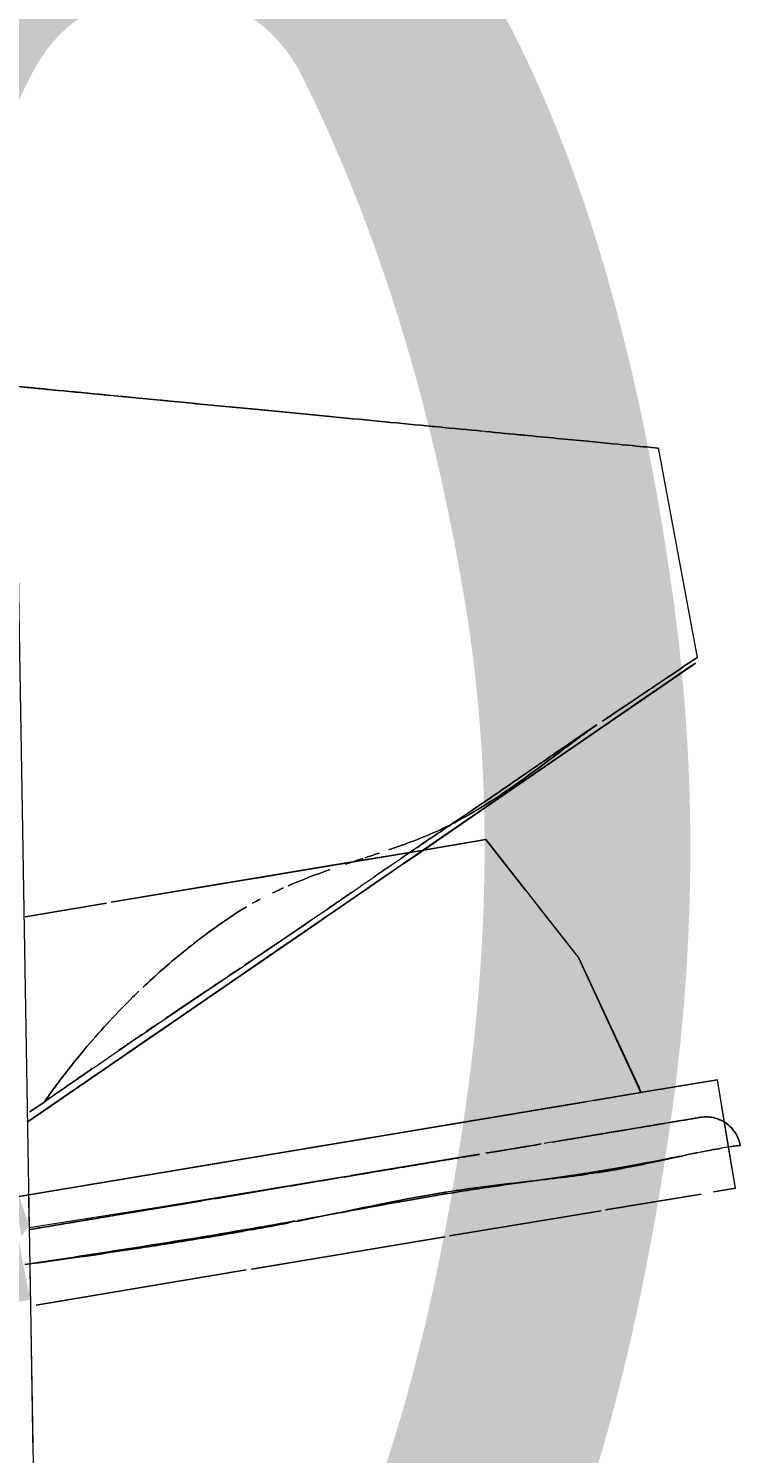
# Model space of a CAD drawing. Header units: millimetres. Extents: x 0 to 98412, y -2706 to 7916.
# Drawn here: x 70468.53 to 70489.28, y 805.04 to 846.57 of the extents above; entities that cross this region are included whole.
import ezdxf

# ---------------------------------------------------------------- set-up
doc = ezdxf.new("R2010")
doc.units = ezdxf.units.MM
for name, color, linetype, lineweight in [('0-1', 7, 'Continuous', 9), ('A-ANNO-DIMS', 7, 'Continuous', 9), ('A-ANNO-DIMS-25', 7, 'Continuous', 9), ('A-GENM', 7, 'Continuous', 9), ('P-SANR-FIXT', 7, 'Continuous', 9)]:
    doc.layers.add(name, color=color, linetype=linetype, lineweight=lineweight)
doc.layers.add('0-2', color=7, linetype='Continuous', lineweight=9, transparency=0.7)
doc.styles.add('ISOCPEUR_1', font='isocpeur.ttf', dxfattribs={"width": 0.9, "height": 62.5})
doc.dimstyles.new('ISO-2_5_0_9К_БОЛЬШОЙ_округление', dxfattribs={"dimscale": 304.8, "dimtxt": 62.248823, "dimasz": 0.123031, "dimexe": 0.098425, "dimexo": 0, "dimgap": 0, "dimtad": 1, "dimdec": 0, "dimrnd": 10, "dimzin": 0, "dimdsep": 46, "dimtxsty": 'ISOCPEUR_1', "dimblk1": 'OBLIQUE', "dimblk2": 'OBLIQUE', "dimsah": 1, "dimcen": 0.09, "dimdle": 0.098425, "dimazin": 0, "dimtfac": 1, "dimtdec": 4, "dimtix": 1, "dimtmove": 0, "dimatfit": 3, "dimfxl": 1, "dimtvp": 1, "dimtolj": 1, "dimtzin": 0, "dimarcsym": 2})

# ---------------------------------------------------------------- blocks, each defined once
blk = doc.blocks.new('смеситель для раковины - Default-30607276-Развертка 1_13-1')
at = {"layer": '0-2'}
for points in [[(66968.283, 811.36), (66968.506, 811.684), (66968.223, 812.526), (66968.092, 812.504), (66968.276, 811.405)], [(66968.419, 810.547), (66968.52, 810.856), (66968.419, 810.55)]]:
    blk.add_hatch(color=256, dxfattribs=at).paths.add_polyline_path(points)
h = blk.add_hatch(color=256, dxfattribs=at)
h.paths.add_polyline_path([(66948.153, 805.93), (66968.542, 809.518), (66968.22, 811.165), (66962.604, 809.907), (66966.995, 810.558), (66948.141, 807.459), (66948.152, 806.097)])
h.paths.add_polyline_path([(66968.404, 809.443), (66968.404, 809.443), (66968.404, 810.113)])
at = {"layer": '0-1'}
for p, q in [((66987.978, 828.234), (66986.846, 834.344)), ((66982.971, 821.454), (66981.815, 822.927)), ((66979.991, 822.622), (66979.416, 822.227)), ((66979.417, 822.226), (66979.994, 822.623)), ((66977.289, 820.764), (66979.293, 822.141)), ((66979.069, 821.989), (66978.247, 821.424)), ((66977.288, 820.765), (66974.742, 819.016)), ((66984.452, 819.567), (66983.338, 820.986)), ((66971.95, 817.096), (66977.095, 820.631)), ((66986.328, 815.556), (66984.515, 819.487)), ((66973.877, 818.422), (66972.335, 817.362)), ((66972.335, 817.362), (66971.95, 817.097)), ((66971.95, 817.097), (66971.111, 816.521)), ((66971.111, 816.52), (66971.95, 817.096)), ((66969.933, 815.71), (66970.769, 816.285)), ((66970.69, 816.232), (66970.221, 815.909)), ((66970.221, 815.909), (66968.691, 814.857)), ((66988.887, 813.956), (66988.558, 815.929)), ((66988.081, 814.835), (66987.017, 814.657)), ((66986.767, 814.615), (66983.513, 814.072)), ((66983.23, 814.025), (66981.808, 813.788)), ((66981.558, 813.746), (66977.895, 813.136)), ((66989.086, 812.766), (66988.887, 813.956)), ((66977.616, 813.09), (66972.329, 812.213)), ((66972.329, 812.213), (66968.507, 811.613))]:
    blk.add_line(p, q, dxfattribs=at)
at = {"layer": '0-1', "flags": 128}
blk.add_lwpolyline([(66980.022, 822.641), (66982.474, 824.326), (66985.927, 826.698), (66987.605, 827.851), (66987.884, 828.044), (66987.191, 827.568), (66984.025, 825.394), (66980.468, 822.95), (66979.991, 822.622)], dxfattribs=at)
at = {"layer": 'P-SANR-FIXT'}
for p, q in [((66980.67, 822.736), (66979.829, 822.595)), ((66979.829, 822.595), (66980.67, 822.736)), ((66981.815, 822.927), (66980.67, 822.736)), ((66980.67, 822.736), (66981.815, 822.927)), ((66978.4, 822.356), (66977.66, 822.232)), ((66977.66, 822.232), (66978.4, 822.356)), ((66978.89, 822.438), (66978.533, 822.378)), ((66978.533, 822.378), (66978.89, 822.438)), ((66979.829, 822.595), (66978.89, 822.438)), ((66978.89, 822.438), (66979.829, 822.595)), ((66977.408, 822.19), (66975.128, 821.808)), ((66975.128, 821.808), (66977.408, 822.19)), ((66974.145, 821.644), (66970.895, 821.1)), ((66970.895, 821.1), (66974.145, 821.644)), ((66974.861, 821.764), (66974.275, 821.666)), ((66974.275, 821.666), (66974.861, 821.764)), ((66970.767, 821.078), (66968.393, 820.681)), ((66968.393, 820.681), (66970.767, 821.078)), ((66986.548, 815.593), (66988.558, 815.929)), ((66988.558, 815.929), (66986.548, 815.593)), ((66984.649, 815.276), (66968.498, 812.578)), ((66984.731, 815.288), (66968.501, 812.572)), ((66968.531, 814.993), (66968.946, 815.279)), ((66968.946, 815.279), (66968.531, 814.993)), ((66972.318, 813.216), (66984.649, 815.276)), ((66972.348, 813.216), (66984.731, 815.288)), ((66984.94, 815.323), (66986.328, 815.555)), ((66986.328, 815.555), (66984.94, 815.323)), ((66985.019, 815.338), (66986.548, 815.593)), ((66986.548, 815.593), (66985.019, 815.338)), ((66968.498, 812.578), (66972.318, 813.216)), ((66968.501, 812.572), (66972.348, 813.216)), ((66989.086, 812.766), (66988.446, 812.659)), ((66988.446, 812.659), (66989.086, 812.766)), ((66968.092, 812.511), (66968.498, 812.578)), ((66968.498, 812.578), (66968.092, 812.511)), ((66968.092, 812.504), (66968.501, 812.572)), ((66968.501, 812.572), (66968.092, 812.504)), ((66988.084, 812.598), (66985.307, 812.134)), ((66985.307, 812.134), (66988.084, 812.598)), ((66985.177, 812.113), (66980.76, 811.375)), ((66980.76, 811.375), (66985.177, 812.113)), ((66980.622, 811.352), (66975, 810.413)), ((66975, 810.413), (66980.622, 811.352)), ((66974.834, 810.385), (66968.709, 809.362)), ((66968.709, 809.362), (66974.834, 810.385))]:
    blk.add_line(p, q, dxfattribs=at)
at = {"layer": 'P-SANR-FIXT', "flags": 128}
for points in [[(66981.199, 823.454), (66983.678, 825.158), (66985.673, 826.529), (66987.071, 827.49), (66987.799, 827.99), (66987.799, 827.99), (66987.071, 827.49), (66985.673, 826.529), (66983.678, 825.158), (66981.199, 823.454)], [(66989.226, 814.013), (66989.23, 814.014), (66989.233, 814.014)], [(66989.233, 814.014), (66989.23, 814.014), (66989.226, 814.013)]]:
    blk.add_lwpolyline(points, dxfattribs=at)
at = {"layer": 'P-SANR-FIXT'}
for points in [[(66968.136, 836.137), (66968.539, 836.098), (66968.941, 836.06), (66969.341, 836.021)], [(66970.884, 835.873), (66969.98, 835.96), (66969.062, 836.048), (66968.136, 836.137)], [(66969.341, 836.021), (66969.859, 835.971), (66970.374, 835.922), (66970.884, 835.873)], [(66970.999, 835.862), (66971.547, 835.809), (66972.089, 835.757), (66972.624, 835.705)], [(66972.624, 835.705), (66972.089, 835.757), (66971.547, 835.809), (66970.999, 835.862)], [(66972.624, 835.705), (66973.203, 835.649), (66973.773, 835.594), (66974.332, 835.541)], [(66974.332, 835.541), (66973.773, 835.594), (66973.203, 835.649), (66972.624, 835.705)], [(66974.332, 835.541), (66974.892, 835.487), (66975.442, 835.434), (66975.979, 835.382)], [(66977.55, 835.231), (66976.539, 835.328), (66975.472, 835.431), (66974.364, 835.538)], [(66975.979, 835.382), (66976.515, 835.33), (66977.04, 835.28), (66977.55, 835.231)], [(66977.55, 835.231), (66978.061, 835.182), (66978.558, 835.134), (66979.038, 835.087)], [(66979.038, 835.087), (66978.558, 835.134), (66978.061, 835.182), (66977.55, 835.231)], [(66979.038, 835.087), (66979.997, 834.995), (66980.888, 834.909), (66981.7, 834.831)], [(66981.7, 834.831), (66980.888, 834.909), (66979.997, 834.995), (66979.038, 835.087)], [(66981.792, 834.822), (66982.567, 834.748), (66983.266, 834.68), (66983.879, 834.621)], [(66983.879, 834.621), (66983.266, 834.68), (66982.567, 834.748), (66981.792, 834.822)], [(66983.879, 834.621), (66984.515, 834.56), (66985.057, 834.508), (66985.495, 834.466)], [(66986.493, 834.37), (66986.046, 834.413), (66985.151, 834.499), (66983.879, 834.621)], [(66985.495, 834.466), (66985.934, 834.423), (66986.269, 834.391), (66986.493, 834.37)], [(66986.493, 834.37), (66986.716, 834.348), (66986.828, 834.337), (66986.828, 834.337)], [(66986.828, 834.337), (66986.828, 834.337), (66986.716, 834.348), (66986.493, 834.37)], [(66987.66, 828.027), (66987.87, 828.168), (66987.975, 828.239), (66987.975, 828.238)], [(66987.975, 828.238), (66987.975, 828.238), (66987.87, 828.167), (66987.66, 828.026)], [(66987.66, 828.026), (66987.45, 827.885), (66987.135, 827.673), (66986.724, 827.395)], [(66986.724, 827.395), (66986.518, 827.256), (66986.059, 826.945), (66985.51, 826.582), (66985.215, 826.384)], [(66981.199, 823.454), (66980.808, 823.185), (66980.404, 822.908), (66979.989, 822.623)], [(66980.132, 822.721), (66980.496, 822.971), (66980.853, 823.216), (66981.199, 823.454)], [(66977.721, 822.207), (66977.892, 822.265), (66978.062, 822.321), (66978.23, 822.377)], [(66978.294, 822.398), (66978.431, 822.444), (66978.567, 822.489), (66978.702, 822.534)], [(66979.693, 822.62), (66979.582, 822.544), (66979.47, 822.467), (66979.358, 822.39)], [(66979.417, 822.229), (66979.551, 822.321), (66979.684, 822.413), (66979.816, 822.503)], [(66979.816, 822.503), (66979.684, 822.413), (66979.551, 822.321), (66979.417, 822.229)], [(66976.056, 821.582), (66976.457, 821.756), (66976.864, 821.909), (66977.269, 822.052)], [(66978.352, 821.497), (66978.602, 821.669), (66978.849, 821.839), (66979.093, 822.007)], [(66979.069, 821.99), (66978.833, 821.828), (66978.593, 821.663), (66978.352, 821.497)], [(66978.97, 822.124), (66978.832, 822.029), (66978.693, 821.933), (66978.553, 821.837)], [(66975.596, 821.372), (66975.701, 821.422), (66975.806, 821.471), (66975.912, 821.519)], [(66977.975, 821.238), (66978.101, 821.325), (66978.227, 821.411), (66978.352, 821.497)], [(66975.017, 821.071), (66975.092, 821.113), (66975.166, 821.153), (66975.241, 821.193)], [(66977.524, 821.128), (66977.419, 821.055), (66977.313, 820.982), (66977.206, 820.909)], [(66977.893, 821.382), (66977.794, 821.314), (66977.694, 821.245), (66977.594, 821.176)], [(66974.457, 820.728), (66974.585, 820.812), (66974.714, 820.893), (66974.844, 820.971)], [(66977.289, 820.767), (66976.944, 820.53), (66976.596, 820.29), (66976.243, 820.048)], [(66976.821, 820.445), (66976.978, 820.553), (66977.134, 820.66), (66977.289, 820.767)], [(66976.244, 820.048), (66976.437, 820.181), (66976.63, 820.314), (66976.821, 820.445)], [(66976.034, 819.905), (66975.609, 819.612), (66975.178, 819.316), (66974.743, 819.017)], [(66975.236, 819.356), (66975.504, 819.54), (66975.77, 819.723), (66976.035, 819.905)], [(66974.664, 819.183), (66974.546, 819.103), (66974.427, 819.023), (66974.307, 818.943)], [(66974.428, 818.8), (66974.699, 818.987), (66974.968, 819.172), (66975.236, 819.356)], [(66973.609, 818.238), (66973.746, 818.332), (66973.883, 818.426), (66974.019, 818.52)], [(66973.993, 818.501), (66973.892, 818.432), (66973.792, 818.363), (66973.691, 818.294)], [(66972.849, 817.962), (66972.723, 817.877), (66972.597, 817.792), (66972.471, 817.706)], [(66972.783, 817.67), (66972.921, 817.765), (66973.059, 817.86), (66973.197, 817.955)], [(66972.273, 817.572), (66972.153, 817.49), (66972.033, 817.409), (66971.912, 817.327)], [(66971.95, 817.097), (66972.089, 817.193), (66972.228, 817.289), (66972.367, 817.384)], [(66972.367, 817.384), (66972.506, 817.48), (66972.645, 817.575), (66972.783, 817.67)], [(66971.408, 816.983), (66971.305, 816.913), (66971.203, 816.843), (66971.099, 816.772)], [(66971.111, 816.521), (66971.392, 816.714), (66971.671, 816.906), (66971.95, 817.097)], [(66971.792, 817.245), (66971.686, 817.173), (66971.581, 817.101), (66971.475, 817.029)], [(66971.95, 817.098), (66971.811, 817.002), (66971.671, 816.906), (66971.531, 816.81)], [(66970.842, 816.336), (66970.932, 816.398), (66971.021, 816.459), (66971.111, 816.521)], [(66971.448, 816.752), (66971.336, 816.675), (66971.224, 816.598), (66971.112, 816.521)], [(66968.814, 814.943), (66969.441, 815.373), (66970.066, 815.803), (66970.69, 816.232)], [(66968.946, 815.279), (66969.22, 815.668), (66969.502, 816.044), (66969.791, 816.406)], [(66970.343, 816.252), (66969.877, 815.93), (66969.411, 815.606), (66968.946, 815.279)], [(66970.691, 816.232), (66970.534, 816.125), (66970.378, 816.017), (66970.222, 815.91)], [(66970.69, 816.232), (66970.741, 816.266), (66970.791, 816.301), (66970.842, 816.336)], [(66970.842, 816.336), (66970.791, 816.301), (66970.741, 816.267), (66970.691, 816.232)], [(66970.222, 815.91), (66969.761, 815.593), (66969.299, 815.276), (66968.837, 814.958)], [(66988.073, 814.834), (66988.023, 814.826), (66987.748, 814.779), (66987.26, 814.698)], [(66987.268, 814.699), (66987.75, 814.78), (66988.024, 814.826), (66988.073, 814.834)], [(66988.073, 814.834), (66988.19, 814.855), (66988.311, 814.852), (66988.427, 814.829)], [(66988.073, 814.834), (66988.143, 814.846), (66988.215, 814.85), (66988.286, 814.847)], [(66986.422, 814.558), (66986.35, 814.546), (66986.276, 814.533), (66986.199, 814.52)], [(66986.397, 814.553), (66986.623, 814.591), (66986.827, 814.625), (66987.009, 814.656)], [(66986.997, 814.654), (66986.826, 814.625), (66986.634, 814.593), (66986.422, 814.558)], [(66983.429, 814.057), (66983.022, 813.989), (66982.59, 813.916), (66982.137, 813.84)], [(66982.209, 813.853), (66982.621, 813.921), (66983.014, 813.987), (66983.387, 814.05)], [(66989.226, 814.013), (66989.199, 814.013), (66989.103, 814.002), (66988.939, 813.976)], [(66989.033, 813.992), (66989.14, 814.008), (66989.204, 814.015), (66989.226, 814.013)], [(66982.137, 813.84), (66982.044, 813.825), (66981.95, 813.809), (66981.856, 813.793)], [(66987.468, 813.699), (66986.821, 813.569), (66986.005, 813.406), (66985.047, 813.253)], [(66987.984, 813.803), (66987.869, 813.781), (66987.746, 813.756), (66987.616, 813.729)], [(66988.665, 813.931), (66988.501, 813.902), (66988.303, 813.866), (66988.069, 813.82)], [(66982.93, 812.952), (66983.605, 813.03), (66984.238, 813.1), (66984.819, 813.183)], [(66985.047, 813.253), (66984.404, 813.151), (66983.696, 813.054), (66982.932, 812.946)], [(66980.468, 812.623), (66980.841, 812.684), (66981.205, 812.737), (66981.56, 812.785)], [(66982.932, 812.946), (66982.168, 812.838), (66981.346, 812.719), (66980.475, 812.574)], [(66981.677, 812.8), (66982.109, 812.857), (66982.527, 812.906), (66982.93, 812.952)], [(66980.475, 812.574), (66979.604, 812.429), (66978.682, 812.258), (66977.721, 812.081)], [(66977.998, 812.149), (66978.381, 812.228), (66978.757, 812.305), (66979.126, 812.378)], [(66979.13, 812.378), (66979.587, 812.468), (66980.033, 812.551), (66980.468, 812.623)], [(66968.517, 811.561), (66969.269, 811.687), (66970.012, 811.811), (66970.748, 811.935)], [(66970.757, 811.936), (66970.019, 811.813), (66969.273, 811.688), (66968.519, 811.562)], [(66976.255, 811.793), (66976.753, 811.891), (66977.241, 811.992), (66977.72, 812.091)], [(66977.721, 812.081), (66977.269, 811.998), (66976.809, 811.913), (66976.341, 811.829)], [(66974.727, 811.544), (66973.696, 811.368), (66971.579, 811.029), (66969.443, 810.7), (66968.388, 810.543)], [(66971.58, 811), (66972.112, 811.081), (66973.173, 811.249), (66974.218, 811.42), (66974.733, 811.51)], [(66976.253, 811.813), (66975.752, 811.723), (66975.243, 811.633), (66974.727, 811.544)], [(66974.99, 811.556), (66975.357, 811.621), (66975.72, 811.689), (66976.078, 811.759)], [(66968.388, 810.543), (66969.446, 810.684), (66970.516, 810.837), (66971.58, 811)]]:
    blk.add_open_spline(points, degree=3, dxfattribs=at)
for points, knots in [([(66985.215, 826.384), (66985.362, 826.483), (66985.647, 826.67), (66986.174, 827.023), (66986.978, 827.567), (66987.45, 827.885), (66987.66, 828.027)], [0.3333333, 0.3333333, 0.3333333, 0.3333333, 0.3472222, 0.3611111, 0.3888889, 0.4444444, 0.4444444, 0.4444444, 0.4444444]), ([(66980.813, 823.376), (66981.042, 823.494), (66981.484, 823.743), (66982.318, 824.265), (66983.273, 824.948), (66984.131, 825.604), (66984.705, 826.031), (66984.952, 826.204), (66985.045, 826.268)], [0.2222222, 0.2222222, 0.2222222, 0.2222222, 0.2361111, 0.25, 0.2777778, 0.3055556, 0.3194444, 0.3280263, 0.3280263, 0.3280263, 0.3280263]), ([(66985.044, 826.27), (66984.648, 826.003), (66984.054, 825.598), (66983.401, 825.147), (66983.217, 825.019)], [0.67196787, 0.67196787, 0.67196787, 0.67196787, 0.70833333, 0.72221756, 0.72221756, 0.72221756, 0.72221756]), ([(66983.217, 825.019), (66982.847, 824.764), (66982.171, 824.296), (66981.346, 823.735), (66980.92, 823.449), (66980.813, 823.377)], [0.72222222, 0.72222222, 0.72222222, 0.72222222, 0.75, 0.77083333, 0.77777195, 0.77777195, 0.77777195, 0.77777195]), ([(66978.984, 822.63), (66979.104, 822.671), (66979.486, 822.804), (66980.109, 823.039), (66980.584, 823.259), (66980.813, 823.376)], [0.18816286, 0.18816286, 0.18816286, 0.18816286, 0.19444444, 0.20833333, 0.22222222, 0.22222222, 0.22222222, 0.22222222]), ([(66980.813, 823.376), (66980.599, 823.232), (66980.228, 822.984), (66979.85, 822.727), (66979.693, 822.62)], [0.77777778, 0.77777778, 0.77777778, 0.77777778, 0.79166667, 0.80144761, 0.80144761, 0.80144761, 0.80144761]), ([(66973.42, 819.985), (66973.513, 820.056), (66973.731, 820.22), (66974.076, 820.469), (66974.329, 820.643), (66974.457, 820.728)], [0.09199697, 0.09199697, 0.09199697, 0.09199697, 0.09722222, 0.10416667, 0.11111111, 0.11111111, 0.11111111, 0.11111111]), ([(66976.74, 820.589), (66976.478, 820.409), (66975.83, 819.968), (66975.167, 819.521), (66974.772, 819.256)], [0.86000767, 0.86000767, 0.86000767, 0.86000767, 0.875, 0.89659399, 0.89659399, 0.89659399, 0.89659399]), ([(66971.817, 818.616), (66972.19, 818.969), (66972.719, 819.435), (66973.263, 819.865), (66973.417, 819.982)], [0.06119056, 0.06119056, 0.06119056, 0.06119056, 0.08333333, 0.09193687, 0.09193687, 0.09193687, 0.09193687]), ([(66974.142, 818.832), (66973.982, 818.725), (66973.553, 818.437), (66973.12, 818.145), (66972.849, 817.962)], [0.90801346, 0.90801346, 0.90801346, 0.90801346, 0.91666667, 0.93116515, 0.93116515, 0.93116515, 0.93116515]), ([(66969.793, 816.408), (66969.925, 816.573), (66970.485, 817.255), (66971.127, 817.948), (66971.647, 818.454), (66971.704, 818.508)], [0.01909563, 0.01909563, 0.01909563, 0.01909563, 0.02777778, 0.05555556, 0.05894689, 0.05894689, 0.05894689, 0.05894689]), ([(66973.461, 818.136), (66973.291, 818.019), (66972.917, 817.762), (66972.541, 817.503), (66972.336, 817.363)], [0.26228, 0.26228, 0.26228, 0.26228, 0.4, 0.564028, 0.564028, 0.564028, 0.564028]), ([(66988.073, 814.834), (66988.26, 814.867), (66988.555, 814.828), (66988.883, 814.627), (66989.108, 814.377), (66989.201, 814.153), (66989.225, 814.013)], [0, 0, 0, 0, 0.363636, 0.545455, 0.727273, 1, 1, 1, 1]), ([(66988.073, 814.834), (66988.26, 814.867), (66988.555, 814.828), (66988.883, 814.627), (66989.108, 814.377), (66989.201, 814.153), (66989.225, 814.013)], [0, 0, 0, 0, 0.363636, 0.545455, 0.727273, 1, 1, 1, 1]), ([(66988.073, 814.834), (66988.26, 814.867), (66988.555, 814.828), (66988.883, 814.627), (66989.108, 814.377), (66989.201, 814.153), (66989.225, 814.013)], [0, 0, 0, 0, 0.363636, 0.545455, 0.727273, 1, 1, 1, 1]), ([(66988.073, 814.834), (66988.26, 814.867), (66988.555, 814.827), (66988.882, 814.627), (66989.107, 814.377), (66989.201, 814.153), (66989.225, 814.013)], [0, 0, 0, 0, 0.363636, 0.545455, 0.727273, 1, 1, 1, 1]), ([(66988.073, 814.834), (66988.26, 814.867), (66988.555, 814.827), (66988.882, 814.627), (66989.107, 814.377), (66989.201, 814.153), (66989.225, 814.013)], [0, 0, 0, 0, 0.363636, 0.545455, 0.727273, 1, 1, 1, 1]), ([(66988.073, 814.834), (66988.26, 814.867), (66988.555, 814.827), (66988.882, 814.627), (66989.107, 814.377), (66989.201, 814.153), (66989.225, 814.013)], [0, 0, 0, 0, 0.363636, 0.545455, 0.727273, 1, 1, 1, 1]), ([(66988.286, 814.847), (66988.404, 814.84), (66988.616, 814.79), (66988.882, 814.627), (66989.107, 814.377), (66989.201, 814.153), (66989.225, 814.013)], [0.1363636, 0.1363636, 0.1363636, 0.1363636, 0.3636364, 0.5454545, 0.7272727, 1, 1, 1, 1]), ([(66988.427, 814.829), (66988.497, 814.815), (66988.657, 814.766), (66988.883, 814.627), (66989.108, 814.377), (66989.201, 814.153), (66989.225, 814.013)], [0.2272727, 0.2272727, 0.2272727, 0.2272727, 0.3636364, 0.5454545, 0.7272727, 1, 1, 1, 1]), ([(66988.427, 814.829), (66988.497, 814.815), (66988.657, 814.765), (66988.882, 814.627), (66989.107, 814.377), (66989.201, 814.153), (66989.225, 814.013)], [0.2272727, 0.2272727, 0.2272727, 0.2272727, 0.3636364, 0.5454545, 0.7272727, 1, 1, 1, 1]), ([(66985.831, 814.459), (66985.749, 814.445), (66985.366, 814.381), (66984.7, 814.269), (66984.053, 814.161), (66983.77, 814.114)], [0.2951252, 0.2951252, 0.2951252, 0.2951252, 0.3125, 0.375, 0.4198098, 0.4198098, 0.4198098, 0.4198098]), ([(66983.772, 814.114), (66984.04, 814.159), (66984.674, 814.265), (66985.34, 814.376), (66985.734, 814.442), (66985.824, 814.457)], [0.5824913, 0.5824913, 0.5824913, 0.5824913, 0.625, 0.6875, 0.7065759, 0.7065759, 0.7065759, 0.7065759]), ([(66988.631, 814.765), (66988.718, 814.727), (66988.882, 814.627), (66989.107, 814.377), (66989.201, 814.153), (66989.225, 814.013)], [0.3636364, 0.3636364, 0.3636364, 0.3636364, 0.5454545, 0.7272727, 1, 1, 1, 1]), ([(66988.631, 814.765), (66988.718, 814.727), (66988.882, 814.627), (66989.107, 814.377), (66989.201, 814.153), (66989.225, 814.013)], [0.3636364, 0.3636364, 0.3636364, 0.3636364, 0.5454545, 0.7272727, 1, 1, 1, 1]), ([(66988.632, 814.766), (66988.719, 814.728), (66988.883, 814.627), (66989.108, 814.377), (66989.201, 814.153), (66989.225, 814.013)], [0.3636364, 0.3636364, 0.3636364, 0.3636364, 0.5454545, 0.7272727, 1, 1, 1, 1]), ([(66988.632, 814.766), (66988.719, 814.728), (66988.883, 814.627), (66989.108, 814.377), (66989.201, 814.153), (66989.225, 814.013)], [0.3636364, 0.3636364, 0.3636364, 0.3636364, 0.5454545, 0.7272727, 1, 1, 1, 1]), ([(66988.632, 814.766), (66988.719, 814.728), (66988.883, 814.627), (66989.108, 814.377), (66989.201, 814.153), (66989.225, 814.013)], [0.3636364, 0.3636364, 0.3636364, 0.3636364, 0.5454545, 0.7272727, 1, 1, 1, 1]), ([(66978.97, 813.31), (66979.017, 813.318), (66979.6, 813.416), (66980.422, 813.553), (66981.233, 813.689), (66981.549, 813.742), (66981.626, 813.755)], [0.3694766, 0.3694766, 0.3694766, 0.3694766, 0.375, 0.4375, 0.46875, 0.4791075, 0.4791075, 0.4791075, 0.4791075]), ([(66981.632, 813.756), (66981.569, 813.745), (66981.268, 813.695), (66980.475, 813.562), (66979.639, 813.423), (66979.039, 813.322), (66978.974, 813.311)], [0.522763, 0.522763, 0.522763, 0.522763, 0.53125, 0.5625, 0.625, 0.6326526, 0.6326526, 0.6326526, 0.6326526]), ([(66985.054, 813.218), (66985.698, 813.317), (66986.628, 813.51), (66987.37, 813.673), (66987.623, 813.727)], [0.6, 0.6, 0.6, 0.6, 0.7, 0.7612211, 0.7612211, 0.7612211, 0.7612211]), ([(66975.721, 812.767), (66976.313, 812.866), (66977.353, 813.04), (66978.347, 813.206), (66978.775, 813.278)], [0.25, 0.25, 0.25, 0.25, 0.3125, 0.3619614, 0.3619614, 0.3619614, 0.3619614]), ([(66978.779, 813.279), (66978.369, 813.21), (66977.397, 813.047), (66976.376, 812.876), (66975.782, 812.777)], [0.6401855, 0.6401855, 0.6401855, 0.6401855, 0.6875, 0.75, 0.75, 0.75, 0.75]), ([(66970.928, 811.965), (66971.304, 812.028), (66972.306, 812.195), (66973.919, 812.465), (66975.128, 812.668), (66975.721, 812.767)], [0.0877326, 0.0877326, 0.0877326, 0.0877326, 0.125, 0.1875, 0.25, 0.25, 0.25, 0.25]), ([(66975.782, 812.777), (66975.188, 812.678), (66973.974, 812.474), (66972.342, 812.201), (66971.324, 812.031), (66970.937, 811.966)], [0.75, 0.75, 0.75, 0.75, 0.8125, 0.875, 0.9129805, 0.9129805, 0.9129805, 0.9129805])]:
    blk.add_open_spline(points, degree=3, knots=knots, dxfattribs=at)
blk = doc.blocks.new('смеситель для раковины - Default-30615600-Развертка 1_13-1')
at = {"layer": '0-1'}
for p, q in [((66987.978, 828.234), (66986.846, 834.344)), ((66979.417, 822.226), (66979.994, 822.623)), ((66974.742, 819.014), (66979.293, 822.141)), ((66970.842, 816.335), (66974.539, 818.875)), ((66968.692, 814.858), (66970.769, 816.285)), ((66989.086, 812.766), (66988.558, 815.929))]:
    blk.add_line(p, q, dxfattribs=at)
at = {"layer": '0-1', "flags": 128}
for points in [[(66984.977, 826.045), (66987.148, 827.537), (66987.918, 828.067), (66987.543, 827.81), (66986.46, 827.066), (66983.025, 824.706), (66979.547, 822.318), (66973.382, 818.082), (66968.455, 814.696)], [(66979.994, 822.623), (66980.642, 823.067), (66984.823, 825.94)], [(66981.815, 822.927), (66984.522, 819.474), (66986.271, 815.727), (66986.328, 815.555)]]:
    blk.add_lwpolyline(points, dxfattribs=at)
at = {"layer": 'P-SANR-FIXT'}
for p, q in [((66981.815, 822.927), (66979.829, 822.595)), ((66979.829, 822.595), (66981.815, 822.927)), ((66970.895, 821.1), (66979.829, 822.595)), ((66979.829, 822.595), (66977.408, 822.19)), ((66977.408, 822.19), (66970.895, 821.1)), ((66970.767, 821.078), (66968.393, 820.681)), ((66968.393, 820.681), (66970.767, 821.078)), ((66988.558, 815.929), (66968.498, 812.578)), ((66986.548, 815.593), (66988.558, 815.929)), ((66968.498, 812.578), (66984.649, 815.276)), ((66968.501, 812.572), (66984.731, 815.288)), ((66984.731, 815.288), (66968.501, 812.572)), ((66968.946, 815.279), (66968.531, 814.993)), ((66968.531, 814.993), (66968.946, 815.279)), ((66984.94, 815.323), (66986.328, 815.555)), ((66986.328, 815.555), (66984.94, 815.323)), ((66985.019, 815.338), (66986.548, 815.593)), ((66989.086, 812.766), (66988.443, 812.658)), ((66988.443, 812.658), (66989.086, 812.766)), ((66968.498, 812.578), (66968.091, 812.511)), ((66968.092, 812.511), (66968.498, 812.578)), ((66968.092, 812.504), (66968.501, 812.572)), ((66968.501, 812.572), (66968.092, 812.504)), ((66988.084, 812.598), (66985.302, 812.134)), ((66985.302, 812.134), (66988.084, 812.598)), ((66985.177, 812.113), (66980.76, 811.375)), ((66980.76, 811.375), (66985.177, 812.113)), ((66980.628, 811.353), (66974.99, 810.411)), ((66974.99, 810.411), (66980.628, 811.353)), ((66974.834, 810.385), (66968.709, 809.362)), ((66968.709, 809.362), (66974.834, 810.385))]:
    blk.add_line(p, q, dxfattribs=at)
at = {"layer": 'P-SANR-FIXT', "flags": 128}
for points in [[(66981.199, 823.454), (66983.678, 825.158), (66985.673, 826.529), (66987.071, 827.49), (66987.799, 827.99), (66987.799, 827.99), (66987.071, 827.49), (66985.673, 826.529), (66983.678, 825.158), (66981.199, 823.454)], [(66989.226, 814.013), (66989.23, 814.014), (66989.233, 814.014)], [(66989.233, 814.014), (66989.23, 814.014), (66989.226, 814.013)]]:
    blk.add_lwpolyline(points, dxfattribs=at)
at = {"layer": 'P-SANR-FIXT'}
for points in [[(66968.136, 836.137), (66969.062, 836.048), (66969.98, 835.96), (66970.884, 835.873)], [(66970.999, 835.862), (66971.547, 835.809), (66972.089, 835.757), (66972.624, 835.705)], [(66972.624, 835.705), (66973.203, 835.649), (66973.773, 835.594), (66974.332, 835.541)], [(66974.332, 835.541), (66975.452, 835.433), (66976.53, 835.329), (66977.55, 835.231)], [(66977.55, 835.231), (66978.061, 835.182), (66978.558, 835.134), (66979.038, 835.087)], [(66979.038, 835.087), (66979.997, 834.995), (66980.888, 834.909), (66981.7, 834.831)], [(66981.792, 834.822), (66982.567, 834.748), (66983.266, 834.68), (66983.879, 834.621)], [(66983.879, 834.621), (66985.151, 834.499), (66986.046, 834.413), (66986.493, 834.37)], [(66986.493, 834.37), (66986.716, 834.348), (66986.828, 834.337), (66986.828, 834.337)], [(66987.66, 828.026), (66987.871, 828.166), (66987.978, 828.234), (66987.978, 828.234)], [(66987.978, 828.234), (66987.978, 828.234), (66987.871, 828.167), (66987.66, 828.027)], [(66981.199, 823.454), (66980.808, 823.185), (66980.404, 822.908), (66979.989, 822.623)], [(66978.23, 822.377), (66978.062, 822.321), (66977.892, 822.265), (66977.721, 822.207)], [(66978.702, 822.534), (66978.567, 822.489), (66978.431, 822.444), (66978.294, 822.398)], [(66979.816, 822.503), (66979.684, 822.413), (66979.551, 822.321), (66979.417, 822.229)], [(66977.269, 822.052), (66976.864, 821.909), (66976.457, 821.756), (66976.056, 821.582)], [(66975.912, 821.519), (66975.806, 821.471), (66975.701, 821.422), (66975.596, 821.372)], [(66975.241, 821.193), (66975.166, 821.153), (66975.092, 821.113), (66975.017, 821.071)], [(66974.844, 820.971), (66974.714, 820.893), (66974.585, 820.812), (66974.457, 820.728)], [(66977.289, 820.767), (66976.944, 820.53), (66976.596, 820.291), (66976.244, 820.048)], [(66976.035, 819.905), (66975.506, 819.542), (66974.97, 819.173), (66974.428, 818.8)], [(66974.019, 818.52), (66973.883, 818.426), (66973.746, 818.332), (66973.609, 818.238)], [(66973.197, 817.955), (66973.059, 817.86), (66972.783, 817.67), (66972.506, 817.48), (66972.367, 817.384)], [(66972.335, 817.362), (66971.84, 817.022), (66971.342, 816.68), (66970.842, 816.336)], [(66970.69, 816.232), (66970.066, 815.803), (66969.441, 815.373), (66968.814, 814.943)], [(66969.791, 816.406), (66969.502, 816.044), (66969.22, 815.668), (66968.946, 815.279)], [(66970.842, 816.336), (66970.791, 816.301), (66970.741, 816.266), (66970.69, 816.232)], [(66988.073, 814.834), (66987.999, 814.821), (66987.421, 814.725), (66986.397, 814.553)], [(66988.286, 814.847), (66988.215, 814.85), (66988.143, 814.846), (66988.073, 814.834)], [(66983.387, 814.05), (66982.978, 813.981), (66982.545, 813.909), (66982.09, 813.833)], [(66988.939, 813.976), (66989.103, 814.002), (66989.199, 814.013), (66989.226, 814.013)], [(66985.047, 813.253), (66986.282, 813.45), (66987.279, 813.664), (66987.984, 813.803)], [(66988.069, 813.82), (66988.303, 813.866), (66988.501, 813.902), (66988.665, 813.931)], [(66982.932, 812.946), (66983.696, 813.054), (66984.404, 813.151), (66985.047, 813.253)], [(66980.475, 812.574), (66981.346, 812.719), (66982.168, 812.838), (66982.932, 812.946)], [(66977.721, 812.081), (66978.682, 812.258), (66979.604, 812.429), (66980.475, 812.574)], [(66970.903, 811.961), (66970.116, 811.829), (66969.322, 811.696), (66968.517, 811.561)], [(66968.519, 811.562), (66969.326, 811.697), (66970.123, 811.83), (66970.912, 811.962)], [(66976.341, 811.829), (66976.809, 811.913), (66977.269, 811.998), (66977.721, 812.081)], [(66968.388, 810.543), (66969.443, 810.7), (66971.579, 811.029), (66973.696, 811.368), (66974.727, 811.544)], [(66974.727, 811.544), (66975.243, 811.633), (66975.752, 811.723), (66976.253, 811.813)]]:
    blk.add_open_spline(points, degree=3, dxfattribs=at)
for points, knots in [([(66986.828, 834.337), (66986.828, 834.337), (66986.493, 834.37), (66984.257, 834.585), (66979.304, 835.062), (66973.57, 835.614), (66969.663, 835.99), (66968.136, 836.137)], [-0.5, -0.5, -0.5, -0.5, -0.4444444, -0.3333333, -0.2222222, -0.1111111, -0.0413203, -0.0413203, -0.0413203, -0.0413203]), ([(66987.66, 828.027), (66987.449, 827.886), (66986.978, 827.566), (66986.174, 827.024), (66985.647, 826.67), (66985.362, 826.483), (66985.215, 826.384)], [0.5555556, 0.5555556, 0.5555556, 0.5555556, 0.6111111, 0.6388889, 0.6527778, 0.6666667, 0.6666667, 0.6666667, 0.6666667]), ([(66985.215, 826.384), (66985.51, 826.581), (66986.059, 826.945), (66986.978, 827.567), (66987.449, 827.886), (66987.66, 828.026)], [0.3333333, 0.3333333, 0.3333333, 0.3333333, 0.3611111, 0.3888889, 0.4444444, 0.4444444, 0.4444444, 0.4444444]), ([(66968.946, 815.279), (66971.048, 816.756), (66974.245, 818.884), (66977.667, 821.224), (66979.504, 822.493), (66980.825, 823.385), (66982.075, 824.229), (66983.234, 825.03), (66984.223, 825.716), (66984.799, 826.106), (66985.044, 826.27)], [0, 0, 0, 0, 0.1111111, 0.1666667, 0.1944444, 0.2222222, 0.25, 0.2777778, 0.3055556, 0.3280321, 0.3280321, 0.3280321, 0.3280321]), ([(66985.045, 826.268), (66984.952, 826.204), (66984.705, 826.031), (66984.131, 825.604), (66983.273, 824.948), (66982.318, 824.265), (66981.484, 823.743), (66981.042, 823.494), (66980.813, 823.376)], [0.6719737, 0.6719737, 0.6719737, 0.6719737, 0.6805556, 0.6944444, 0.7222222, 0.75, 0.7638889, 0.7777778, 0.7777778, 0.7777778, 0.7777778]), ([(66974.427, 818.8), (66975.512, 819.545), (66977.899, 821.186), (66980.084, 822.688), (66981.199, 823.454)], [0, 0, 0, 0, 0.444444, 1, 1, 1, 1]), ([(66980.813, 823.376), (66980.584, 823.259), (66980.109, 823.039), (66979.486, 822.804), (66979.104, 822.671), (66978.984, 822.63)], [0.77777778, 0.77777778, 0.77777778, 0.77777778, 0.79166667, 0.80555556, 0.81183714, 0.81183714, 0.81183714, 0.81183714]), ([(66979.093, 822.007), (66978.849, 821.839), (66978.437, 821.556), (66978.018, 821.268), (66977.849, 821.152)], [0.3333333, 0.3333333, 0.3333333, 0.3333333, 0.4444444, 0.5183996, 0.5183996, 0.5183996, 0.5183996]), ([(66974.457, 820.728), (66974.329, 820.643), (66974.076, 820.469), (66973.574, 820.108), (66972.81, 819.514), (66972.19, 818.969), (66971.817, 818.616)], [0.88888889, 0.88888889, 0.88888889, 0.88888889, 0.89583333, 0.90277778, 0.91666667, 0.93880944, 0.93880944, 0.93880944, 0.93880944]), ([(66970.691, 816.232), (66971.197, 816.58), (66972.456, 817.445), (66973.695, 818.297), (66974.427, 818.8)], [0, 0, 0, 0, 0.4, 1, 1, 1, 1]), ([(66971.704, 818.508), (66971.647, 818.454), (66971.127, 817.948), (66970.485, 817.255), (66969.925, 816.573), (66969.793, 816.408)], [0.94105311, 0.94105311, 0.94105311, 0.94105311, 0.94444444, 0.97222222, 0.98090437, 0.98090437, 0.98090437, 0.98090437]), ([(66968.455, 814.695), (66968.582, 814.783), (66969.328, 815.296), (66970.074, 815.808), (66970.691, 816.232)], [0.3969787, 0.3969787, 0.3969787, 0.3969787, 0.5, 1, 1, 1, 1]), ([(66983.77, 814.114), (66984.053, 814.161), (66984.7, 814.269), (66985.607, 814.421), (66987.294, 814.704), (66988, 814.822), (66988.073, 814.834)], [0.5801902, 0.5801902, 0.5801902, 0.5801902, 0.625, 0.6875, 0.75, 1, 1, 1, 1]), ([(66989.225, 814.013), (66989.193, 814.2), (66989.06, 814.465), (66988.765, 814.712), (66988.456, 814.845), (66988.214, 814.859), (66988.073, 814.834)], [0, 0, 0, 0, 0.363636, 0.545455, 0.727273, 1, 1, 1, 1]), ([(66988.758, 814.7), (66988.677, 814.75), (66988.456, 814.845), (66988.214, 814.859), (66988.073, 814.834)], [0.5454545, 0.5454545, 0.5454545, 0.5454545, 0.7272727, 1, 1, 1, 1]), ([(66989.225, 814.013), (66989.193, 814.2), (66989.06, 814.465), (66988.765, 814.712), (66988.456, 814.845), (66988.214, 814.859), (66988.073, 814.834)], [0, 0, 0, 0, 0.363636, 0.545455, 0.727273, 1, 1, 1, 1]), ([(66989.225, 814.013), (66989.192, 814.2), (66989.06, 814.464), (66988.765, 814.711), (66988.456, 814.844), (66988.213, 814.859), (66988.073, 814.834)], [0, 0, 0, 0, 0.363636, 0.545455, 0.727273, 1, 1, 1, 1]), ([(66989.225, 814.013), (66989.192, 814.2), (66989.06, 814.464), (66988.765, 814.711), (66988.456, 814.844), (66988.213, 814.859), (66988.073, 814.834)], [0, 0, 0, 0, 0.363636, 0.545455, 0.727273, 1, 1, 1, 1]), ([(66988.758, 814.699), (66988.677, 814.749), (66988.522, 814.816), (66988.357, 814.843), (66988.286, 814.847)], [0.5454545, 0.5454545, 0.5454545, 0.5454545, 0.7272727, 0.8636364, 0.8636364, 0.8636364, 0.8636364]), ([(66986.191, 814.519), (66985.991, 814.485), (66985.486, 814.401), (66984.674, 814.265), (66984.04, 814.159), (66983.772, 814.114)], [0.2662707, 0.2662707, 0.2662707, 0.2662707, 0.3125, 0.375, 0.4175087, 0.4175087, 0.4175087, 0.4175087]), ([(66989.225, 814.013), (66989.193, 814.2), (66989.06, 814.465), (66988.839, 814.65), (66988.758, 814.7)], [0, 0, 0, 0, 0.3636364, 0.5454545, 0.5454545, 0.5454545, 0.5454545]), ([(66989.225, 814.013), (66989.192, 814.2), (66989.06, 814.464), (66988.839, 814.649), (66988.758, 814.699)], [0, 0, 0, 0, 0.3636364, 0.5454545, 0.5454545, 0.5454545, 0.5454545]), ([(66989.226, 814.013), (66989.196, 814.016), (66988.977, 813.986), (66988.147, 813.845), (66986.852, 813.557), (66985.121, 813.198), (66982.986, 812.962), (66980.515, 812.669), (66978.218, 812.195), (66976.264, 811.79), (66974.741, 811.506), (66973.173, 811.249), (66971.052, 810.914), (66969.446, 810.684), (66968.388, 810.543)], [0, 0, 0, 0, 0.1, 0.2, 0.3, 0.4, 0.5, 0.6, 0.7, 0.75, 0.8, 0.85, 0.9, 1, 1, 1, 1]), ([(66981.856, 813.793), (66981.95, 813.809), (66982.502, 813.902), (66983.022, 813.989), (66983.429, 814.057)], [0.48724344, 0.48724344, 0.48724344, 0.48724344, 0.5, 0.5625, 0.5625, 0.5625, 0.5625]), ([(66981.626, 813.755), (66981.549, 813.742), (66981.233, 813.689), (66980.422, 813.553), (66979.129, 813.337), (66977.474, 813.06), (66976.313, 812.866), (66975.721, 812.767)], [0.5208925, 0.5208925, 0.5208925, 0.5208925, 0.53125, 0.5625, 0.625, 0.6875, 0.75, 0.75, 0.75, 0.75]), ([(66975.782, 812.777), (66976.376, 812.876), (66977.538, 813.071), (66979.188, 813.347), (66980.475, 813.562), (66981.268, 813.695), (66981.569, 813.745), (66981.632, 813.756)], [0.25, 0.25, 0.25, 0.25, 0.3125, 0.375, 0.4375, 0.46875, 0.477237, 0.477237, 0.477237, 0.477237]), ([(66975.721, 812.767), (66975.128, 812.668), (66973.919, 812.465), (66972.306, 812.195), (66971.304, 812.028), (66970.928, 811.965)], [0.75, 0.75, 0.75, 0.75, 0.8125, 0.875, 0.9122674, 0.9122674, 0.9122674, 0.9122674]), ([(66970.937, 811.966), (66971.324, 812.031), (66972.342, 812.201), (66973.974, 812.474), (66975.188, 812.678), (66975.782, 812.777)], [0.0870195, 0.0870195, 0.0870195, 0.0870195, 0.125, 0.1875, 0.25, 0.25, 0.25, 0.25])]:
    blk.add_open_spline(points, degree=3, knots=knots, dxfattribs=at)
blk = doc.blocks.new('TOY_Диспансер мыло - Дозатор Elegance new 11654 019001 хром-30593950-Развертка 1_13-1')
at = {"layer": 'A-GENM'}
blk.add_line((66967.812, 852.876), (66970, 722.946), dxfattribs=at)
blk = doc.blocks.new('TOY_Диспансер мыло - Дозатор Elegance new 11654 019001 хром-V6-Развертка 1_13-1')
at = {"layer": 'A-GENM'}
for p, q in [((66968.491, 812.57), (66968.504, 811.803)), ((66968.505, 811.743), (66968.511, 811.368)), ((66968.525, 810.563), (66968.532, 810.138)), ((66968.534, 810.001), (66968.54, 809.634)), ((66968.546, 809.335), (66968.618, 805.036))]:
    blk.add_line(p, q, dxfattribs=at)
blk = doc.blocks.new('DIMBLOCK11-Развертка 1_13-1')
at = {"layer": 'A-ANNO-DIMS-25'}
for p, q in [((70320.044, 798.386), (70320.044, 741.87)), ((70320.044, 771.87), (70320.044, 798.386)), ((70549.043, 798.386), (70549.043, 741.87)), ((70549.043, 771.87), (70549.043, 798.386)), ((70290.044, 771.87), (70579.043, 771.87))]:
    blk.add_line(p, q, dxfattribs=at)
at = {"layer": 'A-ANNO-DIMS-25', "lineweight": 20}
for p, q in [((70320.044, 771.87), (70338.794, 790.62)), ((70549.043, 771.87), (70567.793, 790.62)), ((70320.044, 771.87), (70301.294, 753.12)), ((70549.043, 771.87), (70530.293, 753.12))]:
    blk.add_line(p, q, dxfattribs=at)
at = {"layer": 'A-ANNO-DIMS-25', "color": 0, "insert": (70375.287, 853.523), "char_height": 62.5, "width": 142.21462, "attachment_point": 1, "line_spacing_factor": 1.149209, "style": 'ISOCPEUR_1'}
blk.add_mtext('230', dxfattribs=at)
blk = doc.blocks.new('_Oblique')
at = {"color": 0, "linetype": 'ByBlock', "lineweight": -2}
blk.add_line((-0.5, -0.5), (0.5, 0.5), dxfattribs=at)

msp = doc.modelspace()

# ---------------------------------------------------------------- block references
at = {"layer": 'P-SANR-FIXT'}
for name in ['TOY_Диспансер мыло - Дозатор Elegance new 11654 019001 хром-30593950-Развертка 1_13-1', 'TOY_Диспансер мыло - Дозатор Elegance new 11654 019001 хром-V6-Развертка 1_13-1', 'смеситель для раковины - Default-30615600-Развертка 1_13-1', 'смеситель для раковины - Default-30607276-Развертка 1_13-1']:
    msp.add_blockref(name, (3500.044, 0), dxfattribs=at)

# ---------------------------------------------------------------- dimensions: what is measured, and where the dimension line sits
at = {"layer": 'A-ANNO-DIMS'}
dim = msp.add_linear_dim(base=(70549.043, 771.87), p1=(70320.044, 798.386), p2=(70549.043, 798.386), dimstyle='ISO-2_5_0_9К_БОЛЬШОЙ_округление', override={"dimpost": '<>', "dimfxl": 228.99998}, dxfattribs=at)
dim.commit()
dim.dimension.update_dxf_attribs({"geometry": 'DIMBLOCK11-Развертка 1_13-1', "text_midpoint": (70434.543, 803.12)})

doc.saveas('drawing.dxf')
